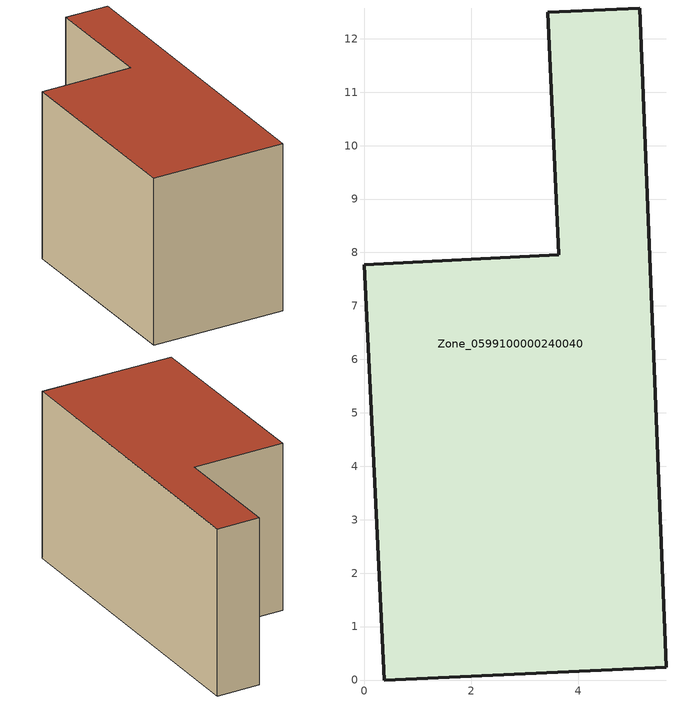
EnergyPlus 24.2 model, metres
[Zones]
Zone_0599100000240040
 floor ground (C_G): 3.43,12.5 5.15,12.57 5.65,0.24 0.37,0 0,7.78 3.64,7.96 z0
 wall outside (C_F): 0.37,0 5.65,0.24 5.15,12.57 3.43,12.5 3.64,7.96 0,7.78 0.37,0 z0:6.64
 roof outside (C_R): 5.15,12.57 3.43,12.5 3.64,7.96 0,7.78 0.37,0 5.65,0.24 z6.64
[BUILDING]
Pand.0599100000240040: North Axis=0; Terrain=City; Loads Convergence Tolerance Value=0.04; Temperature Convergence Tolerance Value=0.4; Solar Distribution=FullExterior; Maximum Number of Warmup Days=25; Minimum Number of Warmup Days=1
[Site:Location]
Rotterdam.The.Hague.AP_ZH_NLD Design_Conditions: Latitude=51.96; Longitude=4.45; Time Zone=1; Elevation=-4.5
[SITE:GROUNDTEMPERATURE:BUILDINGSURFACE]
18, 18, 18, 18, 18, 18, 18, 18, 18, 18, 18, 18
[MATERIAL] Thermal Absorptance=0.9; Solar Absorptance=0.7; Visible Absorptance=0.7
Name | Roughness | Thickness | Conductivity | Density | Specific Heat
G.TI.1946 | MediumSmooth | 0.15 | 1 | 540 | 1210
F.TI.1946 | Rough | 0.3 | 0.857143 | 1920 | 840
R.TI.1946 | MediumRough | 0.2 | 0.1 | 1500 | 1000
[CONSTRUCTION]
C_G: G.TI.1946
C_F: F.TI.1946
C_R: R.TI.1946
[ZONE]
Zone_0599100000240040: Type=1; Multiplier=1; Ceiling Height=Autocalculate; Volume=Autocalculate; Floor Area=autocalculate; Part of Total Floor Area=Yes
[ZONEINFILTRATION:DESIGNFLOWRATE]
Infil_Zone_0599100000240040: Zone or ZoneList or Space or SpaceList=Zone_0599100000240040; Schedule=AlwaysOn; Design Flow Rate Calculation Method=Flow/Area; Flow Rate per Floor Area=0.003; Constant Term Coefficient=1; Temperature Term Coefficient=0; Velocity Term Coefficient=0; Velocity Squared Term Coefficient=0
[HVACTEMPLATE:ZONE:IDEALLOADSAIRSYSTEM]
Zone_0599100000240040: Maximum Heating Supply Air Temperature=50; Minimum Cooling Supply Air Temperature=13; Maximum Heating Supply Air Humidity Ratio=0.0156; Minimum Cooling Supply Air Humidity Ratio=0.0077; Heating Limit=NoLimit; Cooling Limit=NoLimit; Dehumidification Control Type=ConstantSensibleHeatRatio; Cooling Sensible Heat Ratio=0.7; Dehumidification Setpoint=60; Humidification Control Type=None; Humidification Setpoint=30; Outdoor Air Method=None; Outdoor Air Flow Rate per Person=0.00944; Outdoor Air Flow Rate per Zone Floor Area=0; Outdoor Air Flow Rate per Zone=0; Demand Controlled Ventilation Type=None; Outdoor Air Economizer Type=NoEconomizer; Heat Recovery Type=None; Sensible Heat Recovery Effectiveness=0.7; Latent Heat Recovery Effectiveness=0.65
[ZONECONTROL:THERMOSTAT]
ThermostatControl_Zone_0599100000240040: Zone or ZoneList=Zone_0599100000240040; Control Type Schedule=DualSetpointControlType; Control 1=Thermostat_Zone_0599100000240040; Temperature Difference Between Cutout And Setpoint=0
[THERMOSTATSETPOINT:DUALSETPOINT]
Thermostat_Zone_0599100000240040: Heating Setpoint Temperature Schedule=HeatingSetpoint_Zone_0599100000240040; Cooling Setpoint Temperature Schedule=CoolingSetpoint_Zone_0599100000240040
[SCHEDULE:COMPACT]
HeatingSetpoint_Zone_0599100000240040: Through: 12/31, For: AllDays, Until: 24:00, 21
CoolingSetpoint_Zone_0599100000240040: Through: 12/31, For: AllDays, Until: 24:00, 24
DualSetpointControlType: Through: 12/31, For: AllDays, Until: 24:00, 4
AlwaysOn: Through: 12/31, For: AllDays, Until: 24:00, 1
